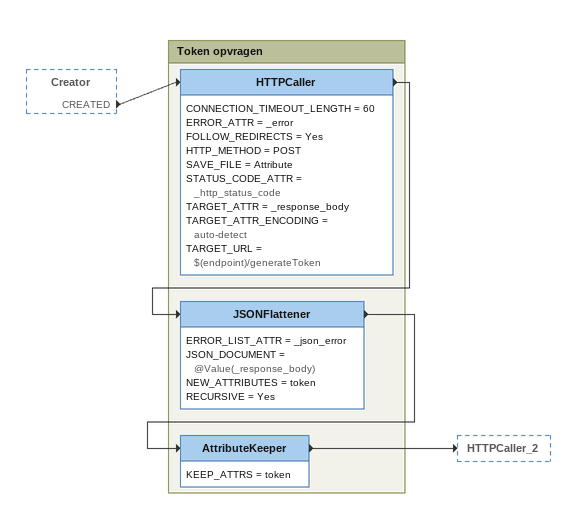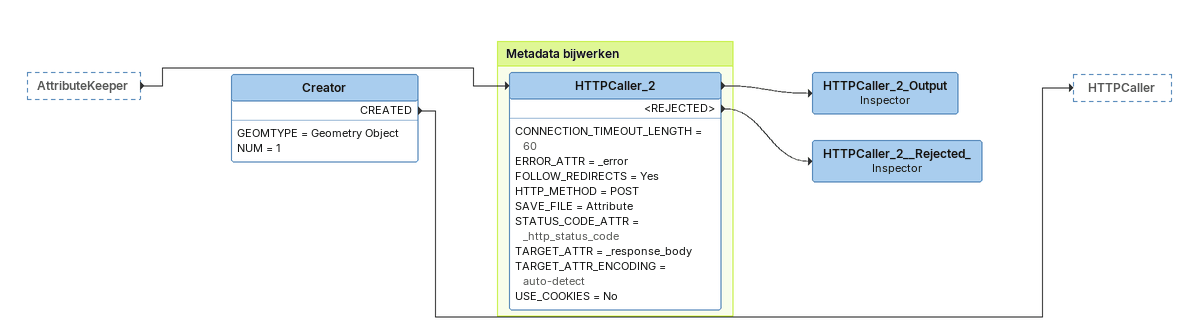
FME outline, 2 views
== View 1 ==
Creator [outside]
    CREATED -> HTTPCaller

Bookmark: Token opvragen
HTTPCaller
    CONNECTION_TIMEOUT_LENGTH = 60
    ERROR_ATTR = _error
    FOLLOW_REDIRECTS = Yes
    HTTP_METHOD = POST
    SAVE_FILE = Attribute
    STATUS_CODE_ATTR = _http_status_code
    TARGET_ATTR = _response_body
    TARGET_ATTR_ENCODING = auto-detect
    TARGET_URL = $(endpoint)/generateToken
    -> JSONFlattener
JSONFlattener
    ERROR_LIST_ATTR = _json_error
    JSON_DOCUMENT = @Value(_response_body)
    NEW_ATTRIBUTES = token
    RECURSIVE = Yes
    -> AttributeKeeper
AttributeKeeper
    KEEP_ATTRS = token
    -> HTTPCaller_2

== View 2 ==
AttributeKeeper [outside]
    -> HTTPCaller_2
Creator
    GEOMTYPE = Geometry Object
    NUM = 1
    CREATED -> HTTPCaller
HTTPCaller_2_Output: Inspector
HTTPCaller_2__Rejected_: Inspector

Bookmark: Metadata bijwerken
HTTPCaller_2
    CONNECTION_TIMEOUT_LENGTH = 60
    ERROR_ATTR = _error
    FOLLOW_REDIRECTS = Yes
    HTTP_METHOD = POST
    SAVE_FILE = Attribute
    STATUS_CODE_ATTR = _http_status_code
    TARGET_ATTR = _response_body
    TARGET_ATTR_ENCODING = auto-detect
    USE_COOKIES = No
    -> HTTPCaller_2_Output
    <REJECTED> -> HTTPCaller_2__Rejected_
